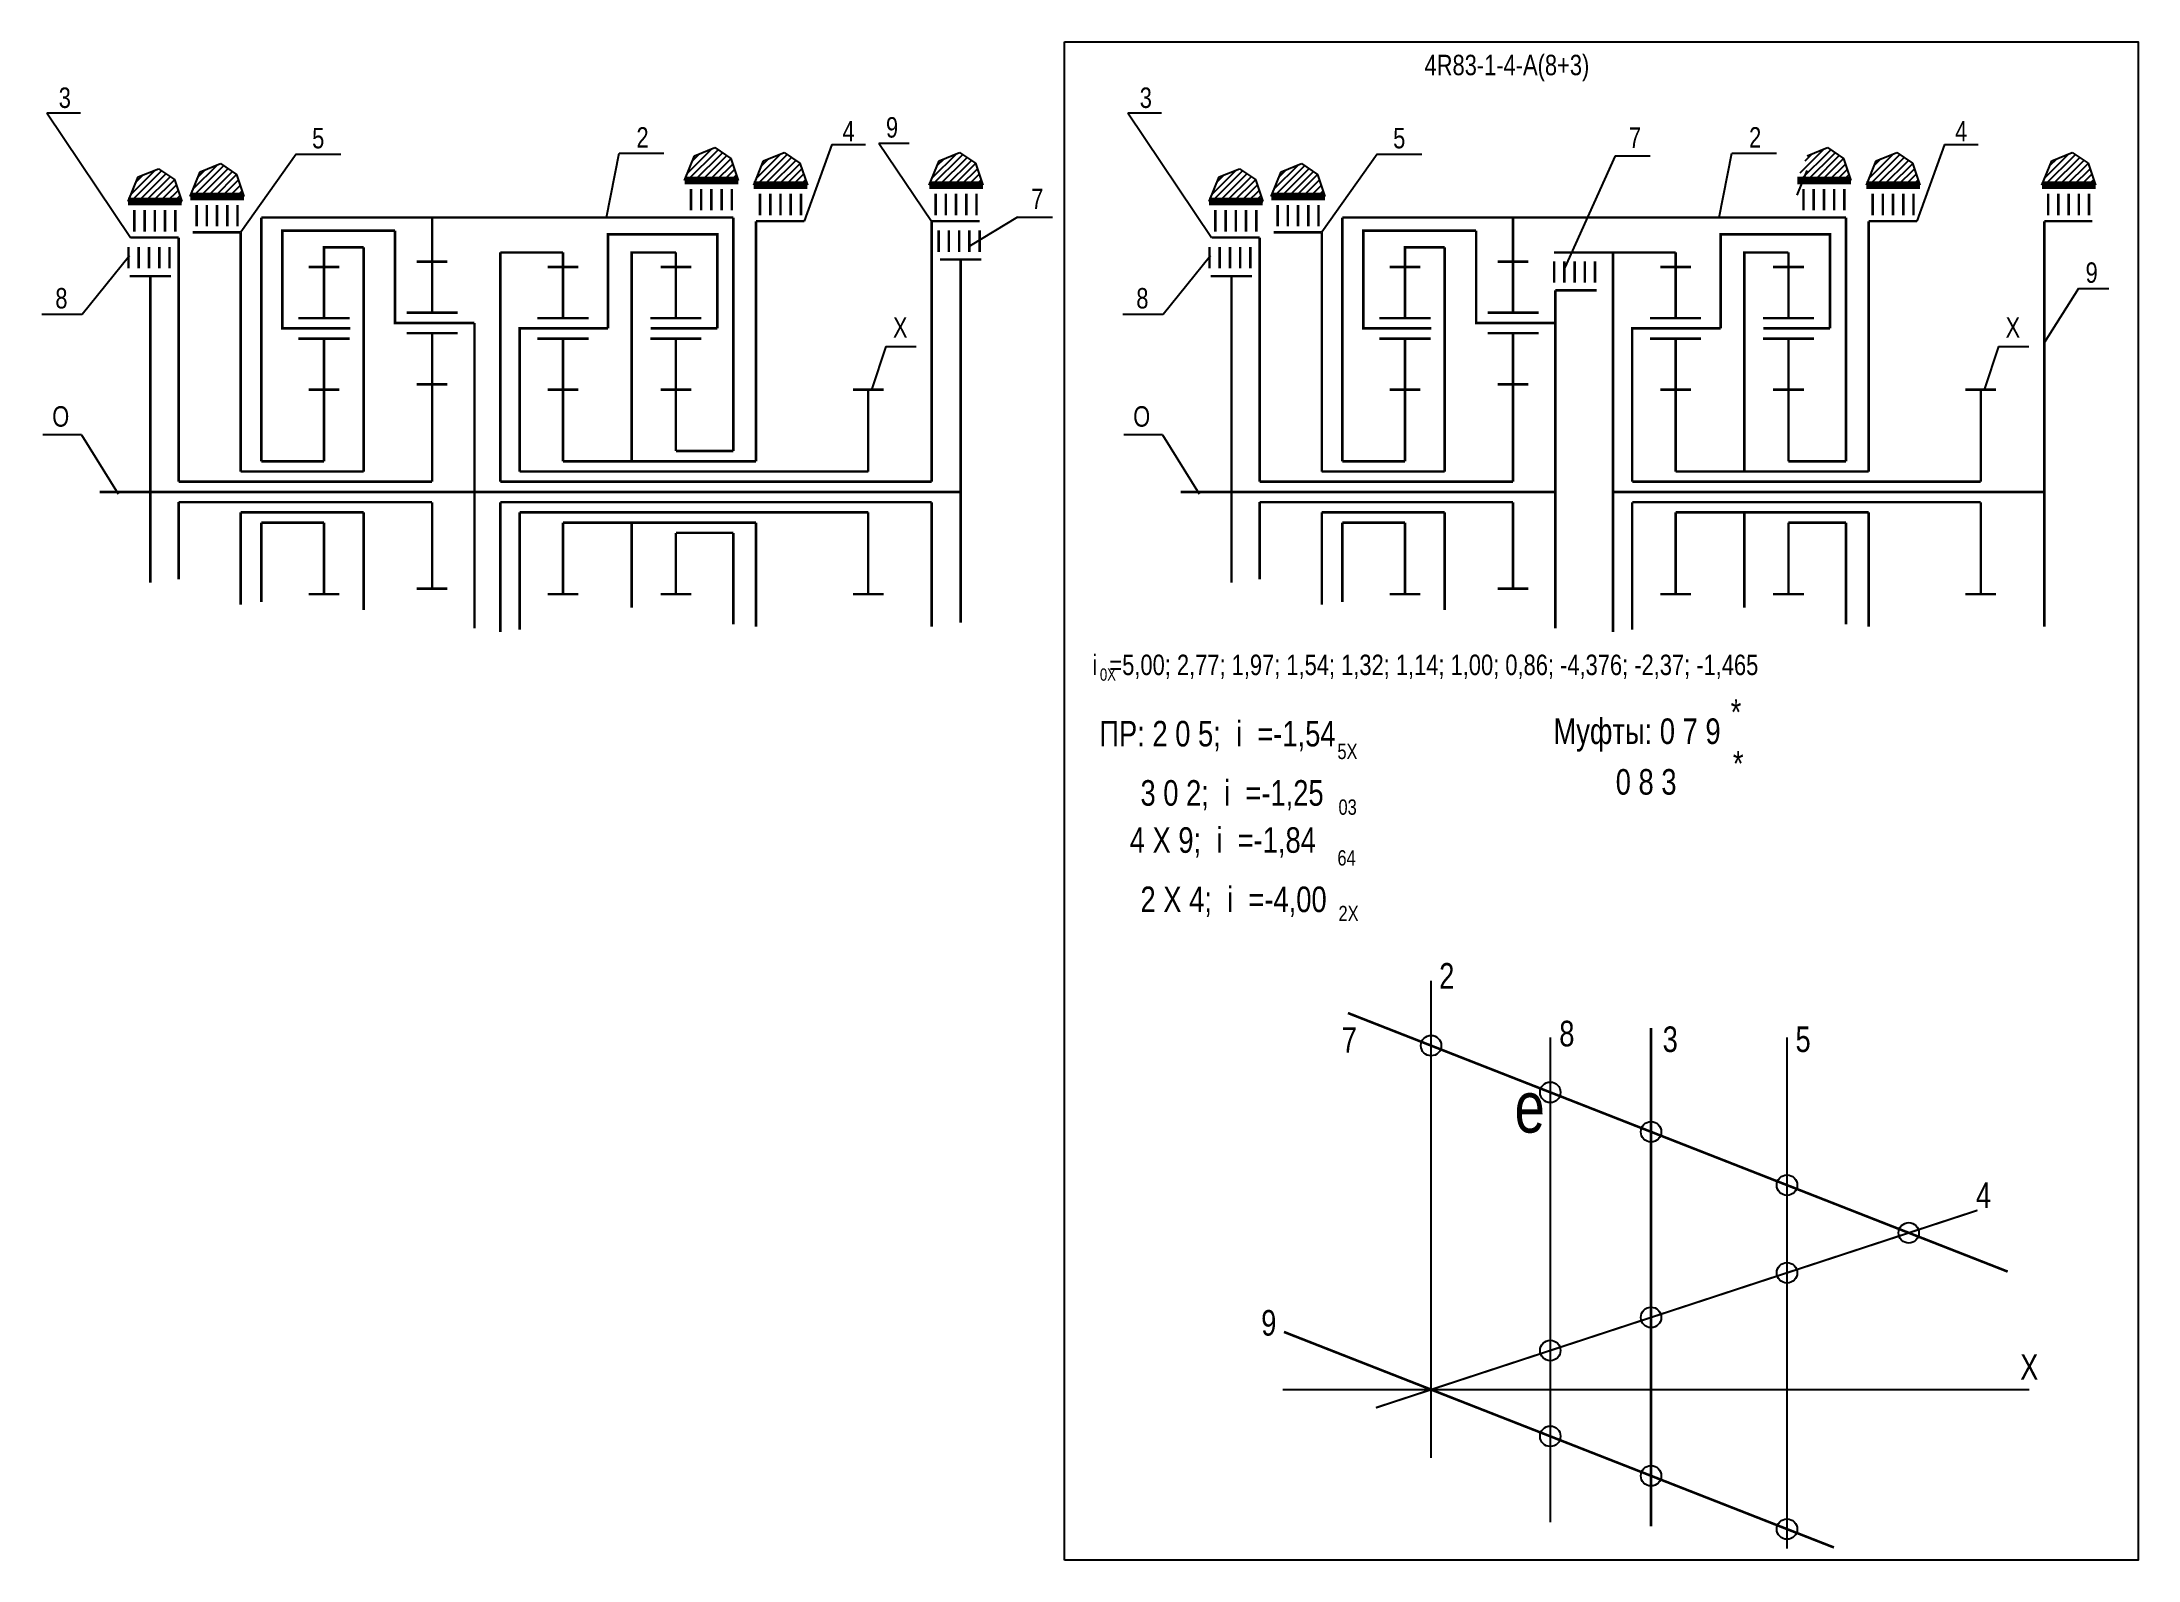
# Model space of a CAD drawing. Extents: x -552 to -142, y 153 to 450.
import ezdxf

# ---------------------------------------------------------------- set-up
doc = ezdxf.new("R2010")
doc.units = 0
doc.header["$LTSCALE"] = 15
doc.layers.get('0').update_dxf_attribs({"linetype": 'CONTINUOUS'})
doc.layers.add('DIM', color=92, linetype='CONTINUOUS')
doc.layers.add('MAIN', color=5, linetype='CONTINUOUS')
doc.styles.add('AMK', font='amk.shx', dxfattribs={"width": 0.8})

msp = doc.modelspace()

# ---------------------------------------------------------------- hatches: boundary and pattern name
at = {"layer": 'DIM'}
h = msp.add_hatch(dxfattribs=at)
h.set_pattern_fill('_USER', color=0, angle=45, style=0, pattern_type=0)
h.set_pattern_definition([(45, (-174.4936, -2.958), (-0.7071068, 0.7071068), [])])
h.paths.add_polyline_path([(-424.79, 427.56), (-426.73, 422.74), (-416.24, 422.74), (-417.69, 427.06), (-420.8, 429.18)])
h = msp.add_hatch(dxfattribs=at)
h.set_pattern_fill('_USER', color=0, angle=45, style=0, pattern_type=0)
h.set_pattern_definition([(45, (-160.9732, -3.8894), (-0.7071068, 0.7071068), [])])
h.paths.add_polyline_path([(-411.27, 426.63), (-413.21, 421.81), (-402.72, 421.81), (-404.17, 426.13), (-407.28, 428.25)])
h = msp.add_hatch(dxfattribs=at)
h.set_pattern_fill('_USER', color=0, angle=45, style=0, pattern_type=0)
h.set_pattern_definition([(45, (-126.6354, -3.8894), (-0.7071068, 0.7071068), [])])
h.paths.add_polyline_path([(-376.93, 426.63), (-378.88, 421.81), (-368.38, 421.81), (-369.83, 426.13), (-372.94, 428.25)])
h = msp.add_hatch(dxfattribs=at)
h.set_pattern_fill('_USER', color=0, angle=45, style=0, pattern_type=0)
h.set_pattern_definition([(45, (43.1378, -2.958), (-0.7071068, 0.7071068), [])])
h.paths.add_polyline_path([(-207.16, 427.56), (-209.1, 422.74), (-198.61, 422.74), (-200.05, 427.06), (-203.17, 429.18)])
h = msp.add_hatch(dxfattribs=at)
h.set_pattern_fill('_USER', color=0, angle=45, style=0, pattern_type=0)
h.set_pattern_definition([(45, (56.6582, -3.8894), (-0.7071068, 0.7071068), [])])
h.paths.add_polyline_path([(-193.64, 426.63), (-195.58, 421.81), (-185.09, 421.81), (-186.53, 426.13), (-189.65, 428.25)])
h = msp.add_hatch(dxfattribs=at)
h.set_pattern_fill('_USER', color=0, angle=45, style=0, pattern_type=0)
h.set_pattern_definition([(45, (90.996, -3.8894), (-0.7071068, 0.7071068), [])])
h.paths.add_polyline_path([(-159.3, 426.63), (-161.24, 421.81), (-150.75, 421.81), (-152.2, 426.13), (-155.31, 428.25)])
h = msp.add_hatch(dxfattribs=at)
h.set_pattern_fill('_USER', color=0, angle=45, style=0, pattern_type=0)
h.set_pattern_definition([(45, (-283.3447, -7.0779), (-0.7071068, 0.7071068), [])])
h.paths.add_polyline_path([(-533.64, 423.44), (-535.58, 418.62), (-525.09, 418.62), (-526.54, 422.94), (-529.65, 425.06)])
h = msp.add_hatch(dxfattribs=at)
h.set_pattern_fill('_USER', color=0, angle=45, style=0, pattern_type=0)
h.set_pattern_definition([(45, (-271.1864, -6.0566), (-0.7071068, 0.7071068), [])])
h.paths.add_polyline_path([(-521.48, 424.46), (-523.43, 419.64), (-512.93, 419.64), (-514.38, 423.96), (-517.49, 426.08)])
h = msp.add_hatch(dxfattribs=at)
h.set_pattern_fill('_USER', color=0, angle=45, style=0, pattern_type=0)
h.set_pattern_definition([(45, (-71.9001, -7.0779), (-0.7071068, 0.7071068), [])])
h.paths.add_polyline_path([(-322.2, 423.44), (-324.14, 418.62), (-313.64, 418.62), (-315.09, 422.94), (-318.21, 425.06)])
h = msp.add_hatch(dxfattribs=at)
h.set_pattern_fill('_USER', color=0, angle=45, style=0, pattern_type=0)
h.set_pattern_definition([(45, (-59.7419, -6.0566), (-0.7071068, 0.7071068), [])])
h.paths.add_polyline_path([(-310.04, 424.46), (-311.98, 419.64), (-301.49, 419.64), (-302.93, 423.96), (-306.05, 426.08)])

# ---------------------------------------------------------------- linework, layer by layer
at = {"const_width": 0.4}
for points in [[(-280.72, 266.24), (-280.72, 172.82)], [(-257.4, 255.14), (-257.4, 160.27)], [(-211.1, 255.14), (-211.1, 155.11)], [(-291.52, 182.67), (-173.85, 221.29)]]:
    msp.add_lwpolyline(points, dxfattribs=at)
at = {"layer": 'DIM', "color": 0}
for p, q in [((-551.46, 435.98), (-535.12, 411.6)), ((-551.46, 435.98), (-544.89, 435.98)), ((-340.02, 435.98), (-333.45, 435.98)), ((-340.02, 435.98), (-323.67, 411.6)), ((-502.71, 427.9), (-513.55, 412.62)), ((-502.71, 427.9), (-493.99, 427.9)), ((-442.01, 415.51), (-439.55, 428.08)), ((-439.55, 428.08), (-430.81, 428.08)), ((-426.73, 422.74), (-424.79, 427.56)), ((-424.79, 427.56), (-420.8, 429.18)), ((-420.8, 429.18), (-417.69, 427.06)), ((-417.69, 427.06), (-416.24, 422.74)), ((-413.21, 421.81), (-411.27, 426.63)), ((-411.27, 426.63), (-407.28, 428.25)), ((-407.28, 428.25), (-404.17, 426.13)), ((-397.92, 429.83), (-403.34, 414.79)), ((-397.92, 429.83), (-391.35, 429.83)), ((-388.73, 430.04), (-382.82, 430.04)), ((-388.73, 430.04), (-378.41, 414.79)), ((-378.88, 421.81), (-376.93, 426.63)), ((-376.93, 426.63), (-372.94, 428.25)), ((-372.94, 428.25), (-369.83, 426.13)), ((-291.27, 427.9), (-302.1, 412.62)), ((-291.27, 427.9), (-282.54, 427.9)), ((-244.71, 427.57), (-254.56, 405.75)), ((-244.71, 427.57), (-237.85, 427.57)), ((-224.38, 415.51), (-221.91, 428.08)), ((-221.91, 428.08), (-213.18, 428.08)), ((-207.16, 427.56), (-203.17, 429.18)), ((-203.17, 429.18), (-200.05, 427.06)), ((-200.05, 427.06), (-198.61, 422.74)), ((-195.58, 421.81), (-193.64, 426.63)), ((-193.64, 426.63), (-189.65, 428.25)), ((-189.65, 428.25), (-186.53, 426.13)), ((-180.29, 429.83), (-185.7, 414.79)), ((-180.29, 429.83), (-173.72, 429.83)), ((-161.24, 421.81), (-159.3, 426.63)), ((-159.3, 426.63), (-155.31, 428.25)), ((-155.31, 428.25), (-152.2, 426.13)), ((-535.58, 418.62), (-533.64, 423.44)), ((-533.64, 423.44), (-529.65, 425.06)), ((-529.65, 425.06), (-526.54, 422.94)), ((-526.54, 422.94), (-525.09, 418.62)), ((-523.43, 419.64), (-521.48, 424.46)), ((-521.48, 424.46), (-517.49, 426.08)), ((-517.49, 426.08), (-514.38, 423.96)), ((-514.38, 423.96), (-512.93, 419.64)), ((-425.48, 422.55), (-418.57, 422.55)), ((-404.17, 426.13), (-402.72, 421.81)), ((-369.83, 426.13), (-368.38, 421.81)), ((-324.14, 418.62), (-322.2, 423.44)), ((-322.2, 423.44), (-318.21, 425.06)), ((-318.21, 425.06), (-315.09, 422.94)), ((-315.09, 422.94), (-313.64, 418.62)), ((-311.98, 419.64), (-310.04, 424.46)), ((-310.04, 424.46), (-306.05, 426.08)), ((-306.05, 426.08), (-302.93, 423.96)), ((-302.93, 423.96), (-301.49, 419.64)), ((-209.1, 419.86), (-207.16, 424.68)), ((-207.85, 422.55), (-200.94, 422.55)), ((-186.53, 426.13), (-185.09, 421.81)), ((-152.2, 426.13), (-150.75, 421.81)), ((-534.33, 418.43), (-527.42, 418.43)), ((-522.17, 419.45), (-515.26, 419.45)), ((-411.96, 421.62), (-405.05, 421.62)), ((-377.62, 421.62), (-370.71, 421.62)), ((-322.89, 418.43), (-315.97, 418.43)), ((-310.73, 419.45), (-303.82, 419.45)), ((-194.33, 421.62), (-187.42, 421.62)), ((-159.99, 421.62), (-153.08, 421.62)), ((-361.61, 415.59), (-370.91, 409.97)), ((-361.61, 415.59), (-354.75, 415.59)), ((-544.55, 396.63), (-535.31, 408.09)), ((-333.1, 396.63), (-323.87, 408.09)), ((-154.08, 401.64), (-160.78, 390.99)), ((-154.08, 401.64), (-148.17, 401.64)), ((-552.44, 396.63), (-544.55, 396.63)), ((-341, 396.63), (-333.1, 396.63)), ((-387.37, 390.28), (-390.18, 381.82)), ((-387.37, 390.28), (-381.45, 390.28)), ((-169.73, 390.28), (-172.55, 381.82)), ((-169.73, 390.28), (-163.82, 390.28)), ((-544.69, 372.99), (-552.29, 372.99)), ((-544.69, 372.99), (-537.55, 361.44)), ((-333.24, 372.99), (-340.85, 372.99)), ((-333.24, 372.99), (-326.11, 361.44))]:
    msp.add_line(p, q, dxfattribs=at)
for points, const_width in [([(-460.41, 415.51), (-509.54, 415.51)], 0.5), ([(-509.54, 415.51), (-509.54, 367.82)], 0.5), ([(-474.03, 415.51), (-417.21, 415.51)], 0.5), ([(-417.21, 369.82), (-417.21, 415.51)], 0.5), ([(-412.75, 414.79), (-412.75, 367.82)], 0.5), ([(-378.41, 414.79), (-378.41, 363.82)], 0.5), ([(-242.78, 415.51), (-298.09, 415.51)], 0.5), ([(-298.09, 415.51), (-298.09, 367.82)], 0.5), ([(-256.4, 415.51), (-199.58, 415.51)], 0.5), ([(-199.58, 367.82), (-199.58, 415.51)], 0.5), ([(-195.12, 414.79), (-195.12, 365.82)], 0.5), ([(-160.78, 414.79), (-160.78, 361.82)], 0.5), ([(-525.71, 411.6), (-525.71, 363.82)], 0.5), ([(-513.55, 412.62), (-513.55, 365.82)], 0.5), ([(-502.02, 393.82), (-505.43, 393.82), (-505.43, 412.94), (-483.36, 412.94)], 0.5), ([(-480.57, 394.89), (-483.36, 394.89), (-483.36, 412.94)], 0.5), ([(-441.72, 393.82), (-441.72, 412.22), (-420.34, 412.22), (-420.34, 393.82)], 0.5), ([(-314.26, 411.6), (-314.26, 363.82)], 0.5), ([(-302.1, 412.62), (-302.1, 365.82)], 0.5), ([(-290.57, 393.82), (-293.98, 393.82), (-293.98, 412.94), (-271.91, 412.94)], 0.5), ([(-269.13, 394.89), (-271.91, 394.89), (-271.91, 412.94)], 0.5), ([(-224.09, 393.82), (-224.09, 412.22), (-202.7, 412.22), (-202.7, 393.82)], 0.5), ([(-497.27, 405.82), (-497.27, 409.66), (-489.52, 409.66)], 0.5), ([(-489.52, 409.66), (-489.52, 365.82)], 0.5), ([(-462.77, 408.68), (-462.77, 363.82)], 0.5), ([(-450.53, 408.68), (-462.77, 408.68)], 0.5), ([(-428.44, 408.68), (-437.07, 408.68), (-437.07, 367.82)], 0.5), ([(-376.79, 407.3), (-368.71, 407.3)], 0.5), ([(-372.75, 407.3), (-372.75, 336.23)], 0.5), ([(-285.83, 405.82), (-285.83, 409.66), (-278.08, 409.66)], 0.5), ([(-278.08, 409.66), (-278.08, 365.82)], 0.5), ([(-232.9, 408.68), (-256.7, 408.68)], 0.5), ([(-245.14, 408.68), (-245.14, 334.46)], 0.5), ([(-210.81, 408.68), (-219.44, 408.68), (-219.44, 365.82)], 0.5), ([(-535.25, 404.05), (-527.18, 404.05)], 0.5), ([(-531.22, 404.05), (-531.22, 344.06)], 0.5), ([(-323.81, 404.05), (-315.73, 404.05)], 0.5), ([(-319.77, 404.05), (-319.77, 344.06)], 0.5), ([(-256.4, 401.27), (-248.32, 401.27)], 0.5), ([(-256.4, 401.27), (-256.4, 361.82)], 0.5), ([(-501.52, 393.82), (-502.02, 393.82)], 0.5), ([(-467.84, 394.89), (-467.84, 361.82)], 0.5), ([(-455.41, 393.82), (-459.01, 393.82), (-459.01, 365.82)], 0.5), ([(-445.64, 393.82), (-441.72, 393.82)], 0.5), ([(-290.07, 393.82), (-290.57, 393.82)], 0.5), ([(-237.78, 393.82), (-241.38, 393.82), (-241.38, 363.82)], 0.5), ([(-228.01, 393.82), (-224.09, 393.82)], 0.5), ([(-428.44, 369.82), (-417.21, 369.82)], 0.5), ([(-525.71, 365.31), (-525.71, 363.85)], 0.5), ([(-513.55, 365.82), (-489.52, 365.82)], 0.5), ([(-509.54, 367.82), (-497.27, 367.82)], 0.5), ([(-459.01, 365.82), (-390.82, 365.82)], 0.5), ([(-450.53, 367.82), (-412.75, 367.82)], 0.5), ([(-314.26, 365.31), (-314.26, 363.85)], 0.5), ([(-302.1, 365.82), (-278.08, 365.82)], 0.5), ([(-298.09, 367.82), (-285.83, 367.82)], 0.5), ([(-232.9, 365.82), (-195.12, 365.82)], 0.5), ([(-210.81, 367.82), (-199.58, 367.82)], 0.5), ([(-541.14, 361.82), (-482.49, 361.82)], 0.5), ([(-525.71, 363.82), (-476.12, 363.82)], 0.5), ([(-511.12, 363.82), (-497.27, 363.82)], 0.5), ([(-489.25, 361.82), (-467.84, 361.82)], 0.5), ([(-474.03, 361.82), (-419.92, 361.82)], 0.5), ([(-467.84, 361.82), (-467.84, 335.12)], 0.5), ([(-462.77, 363.82), (-378.41, 363.82)], 0.5), ([(-450.53, 361.82), (-372.75, 361.82)], 0.5), ([(-329.69, 361.82), (-271.05, 361.82)], 0.5), ([(-314.26, 363.82), (-264.68, 363.82)], 0.5), ([(-299.67, 363.82), (-285.83, 363.82)], 0.5), ([(-277.81, 361.82), (-256.4, 361.82)], 0.5), ([(-256.4, 361.82), (-256.4, 335.12)], 0.5), ([(-245.14, 361.82), (-202.29, 361.82)], 0.5), ([(-241.38, 363.82), (-173.19, 363.82)], 0.5), ([(-232.9, 361.82), (-160.78, 361.82)], 0.5), ([(-160.78, 361.82), (-160.78, 335.47)], 0.5), ([(-525.71, 359.85), (-525.71, 344.71)], 0.5), ([(-525.71, 359.82), (-476.12, 359.82)], 0.5), ([(-513.55, 357.82), (-513.55, 339.75)], 0.5), ([(-513.55, 357.82), (-489.52, 357.82)], 0.5), ([(-511.12, 359.82), (-497.27, 359.82)], 0.5), ([(-489.52, 357.82), (-489.52, 338.72)], 0.5), ([(-462.77, 359.82), (-378.41, 359.82)], 0.5), ([(-462.77, 359.82), (-462.77, 334.46)], 0.5), ([(-459.01, 357.82), (-459.01, 334.9)], 0.5), ([(-459.01, 357.82), (-390.82, 357.82)], 0.5), ([(-378.41, 359.82), (-378.41, 335.47)], 0.5), ([(-314.26, 359.85), (-314.26, 344.71)], 0.5), ([(-314.26, 359.82), (-264.68, 359.82)], 0.5), ([(-302.1, 357.82), (-278.08, 357.82)], 0.5), ([(-302.1, 357.82), (-302.1, 339.75)], 0.5), ([(-299.67, 359.82), (-285.83, 359.82)], 0.5), ([(-278.08, 357.82), (-278.08, 338.72)], 0.5), ([(-241.38, 359.82), (-173.19, 359.82)], 0.5), ([(-241.38, 359.82), (-241.38, 334.9)], 0.5), ([(-232.9, 357.82), (-195.12, 357.82)], 0.5), ([(-219.44, 357.82), (-219.44, 339.16)], 0.5), ([(-195.12, 357.82), (-195.12, 335.47)], 0.5), ([(-509.54, 355.82), (-509.54, 340.32)], 0.5), ([(-509.54, 355.82), (-497.27, 355.82)], 0.5), ([(-450.53, 355.82), (-412.75, 355.82)], 0.5), ([(-437.07, 355.82), (-437.07, 339.16)], 0.5), ([(-428.44, 353.82), (-417.21, 353.82)], 0.5), ([(-417.21, 353.82), (-417.21, 335.94)], 0.5), ([(-412.75, 355.82), (-412.75, 335.47)], 0.5), ([(-298.09, 355.82), (-298.09, 340.32)], 0.5), ([(-298.09, 355.82), (-285.83, 355.82)], 0.5), ([(-210.81, 355.82), (-199.58, 355.82)], 0.5), ([(-199.58, 355.82), (-199.58, 335.94)], 0.5), ([(-167.93, 209.3), (-296.99, 259.89)], 0.5), ([(-237.7, 256.94), (-237.7, 159.48)], 0.5), ([(-201.92, 155.33), (-309.5, 197.5)], 0.5), ([(-309.78, 186.22), (-163.68, 186.22)], 0.4)]:
    msp.add_lwpolyline(points, dxfattribs=dict(at, const_width=const_width))
for centre in [(-280.72, 253.51), (-257.4, 244.37), (-237.7, 236.65), (-211.1, 226.22), (-187.29, 216.88), (-211.1, 209.07), (-237.7, 200.34), (-257.4, 193.87), (-257.4, 177.08), (-237.7, 169.36), (-211.1, 158.93)]:
    msp.add_circle(centre, 2, dxfattribs=at)
at = {"layer": 'MAIN'}
for points in [[(-352.43, 152.87), (-352.43, 449.87)], [(-352.43, 449.87), (-142.43, 449.87), (-142.43, 152.87), (-352.43, 152.87)]]:
    msp.add_lwpolyline(points, dxfattribs=at)
at = {"layer": 'MAIN', "color": 0}
for points, const_width in [([(-426.73, 422.74), (-416.24, 422.74)], 1.5), ([(-413.21, 421.81), (-402.72, 421.81)], 1.5), ([(-378.88, 421.81), (-368.38, 421.81)], 1.5), ([(-209.1, 422.74), (-198.61, 422.74)], 1.5), ([(-195.58, 421.81), (-185.09, 421.81)], 1.5), ([(-161.24, 421.81), (-150.75, 421.81)], 1.5), ([(-535.58, 418.62), (-525.09, 418.62)], 1.5), ([(-523.43, 419.64), (-512.93, 419.64)], 1.5), ([(-514.19, 417.99), (-514.19, 413.79)], 0.5), ([(-417.5, 421.09), (-417.5, 416.89)], 0.5), ([(-403.98, 420.16), (-403.98, 415.96)], 0.5), ([(-369.64, 420.16), (-369.64, 415.96)], 0.5), ([(-324.14, 418.62), (-313.64, 418.62)], 1.5), ([(-311.98, 419.64), (-301.49, 419.64)], 1.5), ([(-302.75, 417.99), (-302.75, 413.79)], 0.5), ([(-199.87, 421.09), (-199.87, 416.89)], 0.5), ([(-186.35, 420.16), (-186.35, 415.96)], 0.5), ([(-152.01, 420.16), (-152.01, 415.96)], 0.5), ([(-526.35, 416.97), (-526.35, 412.77)], 0.5), ([(-476.12, 406.89), (-476.12, 415.51)], 0.5), ([(-412.75, 414.79), (-403.34, 414.79)], 0.5), ([(-378.41, 414.79), (-369, 414.79)], 0.5), ([(-314.91, 416.97), (-314.91, 412.77)], 0.5), ([(-264.68, 406.89), (-264.68, 415.51)], 0.5), ([(-195.12, 414.79), (-185.7, 414.79)], 0.5), ([(-160.78, 414.79), (-151.37, 414.79)], 0.5), ([(-535.12, 411.6), (-525.71, 411.6)], 0.5), ([(-522.96, 412.62), (-513.55, 412.62)], 0.5), ([(-369.04, 413), (-369.04, 408.8)], 0.5), ([(-323.67, 411.6), (-314.26, 411.6)], 0.5), ([(-311.52, 412.62), (-302.1, 412.62)], 0.5), ([(-527.5, 409.74), (-527.5, 405.54)], 0.5), ([(-497.27, 405.82), (-500.27, 405.82)], 0.5), ([(-497.27, 405.82), (-494.27, 405.82)], 0.5), ([(-497.27, 395.82), (-497.27, 405.82)], 0.5), ([(-476.12, 406.89), (-479.12, 406.89)], 0.5), ([(-476.12, 396.89), (-476.12, 406.89)], 0.5), ([(-476.12, 406.89), (-473.12, 406.89)], 0.5), ([(-450.53, 405.82), (-453.53, 405.82)], 0.5), ([(-450.53, 405.82), (-450.53, 408.68)], 0.5), ([(-450.53, 405.82), (-447.53, 405.82)], 0.5), ([(-450.53, 395.82), (-450.53, 405.82)], 0.5), ([(-428.44, 405.82), (-431.44, 405.82)], 0.5), ([(-428.44, 395.82), (-428.44, 408.68)], 0.5), ([(-428.44, 405.82), (-425.44, 405.82)], 0.5), ([(-316.06, 409.74), (-316.06, 405.54)], 0.5), ([(-285.83, 405.82), (-288.83, 405.82)], 0.5), ([(-285.83, 395.82), (-285.83, 405.82)], 0.5), ([(-285.83, 405.82), (-282.83, 405.82)], 0.5), ([(-264.68, 406.89), (-267.68, 406.89)], 0.5), ([(-264.68, 396.89), (-264.68, 406.89)], 0.5), ([(-264.68, 406.89), (-261.68, 406.89)], 0.5), ([(-248.65, 406.96), (-248.65, 402.76)], 0.5), ([(-232.9, 405.82), (-235.9, 405.82)], 0.5), ([(-232.9, 405.82), (-232.9, 408.68)], 0.5), ([(-232.9, 395.82), (-232.9, 405.82)], 0.5), ([(-232.9, 405.82), (-229.9, 405.82)], 0.5), ([(-210.81, 405.82), (-213.81, 405.82)], 0.5), ([(-210.81, 395.82), (-210.81, 408.68)], 0.5), ([(-210.81, 405.82), (-207.81, 405.82)], 0.5), ([(-492.14, 393.82), (-501.52, 393.82)], 0.5), ([(-467.84, 394.89), (-480.57, 394.89)], 0.5), ([(-445.64, 393.82), (-455.41, 393.82)], 0.5), ([(-420.34, 393.82), (-433.38, 393.82)], 0.5), ([(-280.69, 393.82), (-290.07, 393.82)], 0.5), ([(-256.4, 394.89), (-269.13, 394.89)], 0.5), ([(-228.01, 393.82), (-237.78, 393.82)], 0.5), ([(-202.7, 393.82), (-215.75, 393.82)], 0.5), ([(-497.27, 391.82), (-502.27, 391.82)], 0.5), ([(-497.27, 381.82), (-497.27, 391.82), (-492.27, 391.82)], 0.5), ([(-476.12, 392.89), (-481.12, 392.89)], 0.5), ([(-476.12, 382.89), (-476.12, 392.89), (-471.12, 392.89)], 0.5), ([(-450.53, 391.82), (-455.53, 391.82)], 0.5), ([(-450.53, 381.82), (-450.53, 391.82), (-445.53, 391.82)], 0.5), ([(-428.44, 391.82), (-433.44, 391.82)], 0.5), ([(-428.44, 381.82), (-428.44, 391.82), (-423.44, 391.82)], 0.5), ([(-285.83, 391.82), (-290.83, 391.82)], 0.5), ([(-285.83, 381.82), (-285.83, 391.82), (-280.83, 391.82)], 0.5), ([(-264.68, 392.89), (-269.68, 392.89)], 0.5), ([(-264.68, 382.89), (-264.68, 392.89), (-259.68, 392.89)], 0.5), ([(-232.9, 391.82), (-237.9, 391.82)], 0.5), ([(-232.9, 381.82), (-232.9, 391.82), (-227.9, 391.82)], 0.5), ([(-210.81, 391.82), (-215.81, 391.82)], 0.5), ([(-210.81, 381.82), (-210.81, 391.82), (-205.81, 391.82)], 0.5), ([(-497.27, 381.82), (-500.27, 381.82)], 0.5), ([(-497.27, 381.82), (-494.27, 381.82)], 0.5), ([(-497.27, 367.82), (-497.27, 381.82)], 0.5), ([(-476.12, 382.89), (-479.12, 382.89)], 0.5), ([(-476.12, 363.82), (-476.12, 382.89)], 0.5), ([(-476.12, 382.89), (-473.12, 382.89)], 0.5), ([(-450.53, 381.82), (-453.53, 381.82)], 0.5), ([(-450.53, 381.82), (-447.53, 381.82)], 0.5), ([(-450.53, 367.82), (-450.53, 381.82)], 0.5), ([(-428.44, 381.82), (-431.44, 381.82)], 0.5), ([(-428.44, 369.82), (-428.44, 381.82)], 0.5), ([(-428.44, 381.82), (-425.44, 381.82)], 0.5), ([(-390.82, 381.82), (-393.82, 381.82)], 0.5), ([(-390.82, 365.82), (-390.82, 381.82)], 0.5), ([(-390.82, 381.82), (-387.82, 381.82)], 0.5), ([(-285.83, 381.82), (-288.83, 381.82)], 0.5), ([(-285.83, 367.82), (-285.83, 381.82)], 0.5), ([(-285.83, 381.82), (-282.83, 381.82)], 0.5), ([(-264.68, 382.89), (-267.68, 382.89)], 0.5), ([(-264.68, 363.82), (-264.68, 382.89)], 0.5), ([(-264.68, 382.89), (-261.68, 382.89)], 0.5), ([(-232.9, 381.82), (-235.9, 381.82)], 0.5), ([(-232.9, 365.82), (-232.9, 381.82)], 0.5), ([(-232.9, 381.82), (-229.9, 381.82)], 0.5), ([(-210.81, 381.82), (-213.81, 381.82)], 0.5), ([(-210.81, 367.82), (-210.81, 381.82)], 0.5), ([(-210.81, 381.82), (-207.81, 381.82)], 0.5), ([(-173.19, 381.82), (-176.19, 381.82)], 0.5), ([(-173.19, 381.82), (-170.19, 381.82)], 0.5), ([(-173.19, 363.82), (-173.19, 381.82)], 0.5), ([(-476.12, 359.82), (-476.12, 342.89)], 0.5), ([(-390.82, 357.82), (-390.82, 341.82)], 0.5), ([(-264.68, 359.82), (-264.68, 342.89)], 0.5), ([(-232.9, 357.82), (-232.9, 341.82)], 0.5), ([(-173.19, 359.82), (-173.19, 341.82)], 0.5), ([(-497.27, 355.82), (-497.27, 341.82)], 0.5), ([(-450.53, 355.82), (-450.53, 341.82)], 0.5), ([(-428.44, 353.82), (-428.44, 341.82)], 0.5), ([(-285.83, 355.82), (-285.83, 341.82)], 0.5), ([(-210.81, 355.82), (-210.81, 341.82)], 0.5), ([(-497.27, 341.82), (-500.27, 341.82)], 0.5), ([(-497.27, 341.82), (-494.27, 341.82)], 0.5), ([(-476.12, 342.89), (-479.12, 342.89)], 0.5), ([(-476.12, 342.89), (-473.12, 342.89)], 0.5), ([(-450.53, 341.82), (-453.53, 341.82)], 0.5), ([(-450.53, 341.82), (-447.53, 341.82)], 0.5), ([(-428.44, 341.82), (-431.44, 341.82)], 0.5), ([(-428.44, 341.82), (-425.44, 341.82)], 0.5), ([(-390.82, 341.82), (-393.82, 341.82)], 0.5), ([(-390.82, 341.82), (-387.82, 341.82)], 0.5), ([(-285.83, 341.82), (-288.83, 341.82)], 0.5), ([(-285.83, 341.82), (-282.83, 341.82)], 0.5), ([(-264.68, 342.89), (-267.68, 342.89)], 0.5), ([(-264.68, 342.89), (-261.68, 342.89)], 0.5), ([(-232.9, 341.82), (-235.9, 341.82)], 0.5), ([(-232.9, 341.82), (-229.9, 341.82)], 0.5), ([(-210.81, 341.82), (-213.81, 341.82)], 0.5), ([(-210.81, 341.82), (-207.81, 341.82)], 0.5), ([(-173.19, 341.82), (-176.19, 341.82)], 0.5), ([(-173.19, 341.82), (-170.19, 341.82)], 0.5)]:
    msp.add_lwpolyline(points, dxfattribs=dict(at, const_width=const_width))
for points in [[(-522.19, 417.99, 0.5, 0.5, 0), (-522.19, 413.79, 0.5, 0.5, 0)], [(-520.19, 417.99, 0.5, 0.5, 0), (-520.19, 413.79, 0.5, 0.5, 0)], [(-518.19, 417.99, 0.5, 0.5, 0), (-518.19, 413.79, 0.5, 0.5, 0)], [(-516.19, 417.99, 0.5, 0.5, 0), (-516.19, 413.79, 0.5, 0.5, 0)], [(-425.5, 421.09, 0.5, 0.5, 0), (-425.5, 416.89, 0.5, 0.5, 0)], [(-423.5, 421.09, 0.5, 0.5, 0), (-423.5, 416.89, 0.5, 0.5, 0)], [(-421.5, 421.09, 0.5, 0.5, 0), (-421.5, 416.89, 0.5, 0.5, 0)], [(-419.5, 421.09, 0.5, 0.5, 0), (-419.5, 416.89, 0.5, 0.5, 0)], [(-411.98, 420.16, 0.5, 0.5, 0), (-411.98, 415.96, 0.5, 0.5, 0)], [(-409.98, 420.16, 0.5, 0.5, 0), (-409.98, 415.96, 0.5, 0.5, 0)], [(-407.98, 420.16, 0.5, 0.5, 0), (-407.98, 415.96, 0.5, 0.5, 0)], [(-405.98, 420.16, 0.5, 0.5, 0), (-405.98, 415.96, 0.5, 0.5, 0)], [(-377.64, 420.16, 0.5, 0.5, 0), (-377.64, 415.96, 0.5, 0.5, 0)], [(-375.64, 420.16, 0.5, 0.5, 0), (-375.64, 415.96, 0.5, 0.5, 0)], [(-373.64, 420.16, 0.5, 0.5, 0), (-373.64, 415.96, 0.5, 0.5, 0)], [(-371.64, 420.16, 0.5, 0.5, 0), (-371.64, 415.96, 0.5, 0.5, 0)], [(-310.75, 417.99, 0.5, 0.5, 0), (-310.75, 413.79, 0.5, 0.5, 0)], [(-308.75, 417.99, 0.5, 0.5, 0), (-308.75, 413.79, 0.5, 0.5, 0)], [(-306.75, 417.99, 0.5, 0.5, 0), (-306.75, 413.79, 0.5, 0.5, 0)], [(-304.75, 417.99, 0.5, 0.5, 0), (-304.75, 413.79, 0.5, 0.5, 0)], [(-207.87, 421.09, 0.5, 0.5, 0), (-207.87, 416.89, 0.5, 0.5, 0)], [(-205.87, 421.09, 0.5, 0.5, 0), (-205.87, 416.89, 0.5, 0.5, 0)], [(-203.87, 421.09, 0.5, 0.5, 0), (-203.87, 416.89, 0.5, 0.5, 0)], [(-201.87, 421.09, 0.5, 0.5, 0), (-201.87, 416.89, 0.5, 0.5, 0)], [(-194.35, 420.16, 0.5, 0.5, 0), (-194.35, 415.96, 0.5, 0.5, 0)], [(-192.35, 420.16, 0.5, 0.5, 0), (-192.35, 415.96, 0.5, 0.5, 0)], [(-190.35, 420.16, 0.5, 0.5, 0), (-190.35, 415.96, 0.5, 0.5, 0)], [(-188.35, 420.16, 0.5, 0.5, 0), (-188.35, 415.96, 0.5, 0.5, 0)], [(-160.01, 420.16, 0.5, 0.5, 0), (-160.01, 415.96, 0.5, 0.5, 0)], [(-158.01, 420.16, 0.5, 0.5, 0), (-158.01, 415.96, 0.5, 0.5, 0)], [(-156.01, 420.16, 0.5, 0.5, 0), (-156.01, 415.96, 0.5, 0.5, 0)], [(-154.01, 420.16, 0.5, 0.5, 0), (-154.01, 415.96, 0.5, 0.5, 0)], [(-534.35, 416.97, 0.5, 0.5, 0), (-534.35, 412.77, 0.5, 0.5, 0)], [(-532.35, 416.97, 0.5, 0.5, 0), (-532.35, 412.77, 0.5, 0.5, 0)], [(-530.35, 416.97, 0.5, 0.5, 0), (-530.35, 412.77, 0.5, 0.5, 0)], [(-528.35, 416.97, 0.5, 0.5, 0), (-528.35, 412.77, 0.5, 0.5, 0)], [(-322.91, 416.97, 0.5, 0.5, 0), (-322.91, 412.77, 0.5, 0.5, 0)], [(-320.91, 416.97, 0.5, 0.5, 0), (-320.91, 412.77, 0.5, 0.5, 0)], [(-318.91, 416.97, 0.5, 0.5, 0), (-318.91, 412.77, 0.5, 0.5, 0)], [(-316.91, 416.97, 0.5, 0.5, 0), (-316.91, 412.77, 0.5, 0.5, 0)], [(-377.04, 413, 0.5, 0.5, 0), (-377.04, 408.8, 0.5, 0.5, 0)], [(-375.04, 413, 0.5, 0.5, 0), (-375.04, 408.8, 0.5, 0.5, 0)], [(-373.04, 413, 0.5, 0.5, 0), (-373.04, 408.8, 0.5, 0.5, 0)], [(-371.04, 413, 0.5, 0.5, 0), (-371.04, 408.8, 0.5, 0.5, 0)], [(-535.5, 409.74, 0.5, 0.5, 0), (-535.5, 405.54, 0.5, 0.5, 0)], [(-533.5, 409.74, 0.5, 0.5, 0), (-533.5, 405.54, 0.5, 0.5, 0)], [(-531.5, 409.74, 0.5, 0.5, 0), (-531.5, 405.54, 0.5, 0.5, 0)], [(-529.5, 409.74, 0.5, 0.5, 0), (-529.5, 405.54, 0.5, 0.5, 0)], [(-324.06, 409.74, 0.5, 0.5, 0), (-324.06, 405.54, 0.5, 0.5, 0)], [(-322.06, 409.74, 0.5, 0.5, 0), (-322.06, 405.54, 0.5, 0.5, 0)], [(-320.06, 409.74, 0.5, 0.5, 0), (-320.06, 405.54, 0.5, 0.5, 0)], [(-318.06, 409.74, 0.5, 0.5, 0), (-318.06, 405.54, 0.5, 0.5, 0)], [(-256.65, 406.96, 0.5, 0.5, 0), (-256.65, 402.76, 0.5, 0.5, 0)], [(-254.65, 406.96, 0.5, 0.5, 0), (-254.65, 402.76, 0.5, 0.5, 0)], [(-252.65, 406.96, 0.5, 0.5, 0), (-252.65, 402.76, 0.5, 0.5, 0)], [(-250.65, 406.96, 0.5, 0.5, 0), (-250.65, 402.76, 0.5, 0.5, 0)], [(-492.27, 395.82, 0.5, 0.5, 0), (-502.27, 395.82, 0.5, 0.5, 0)], [(-471.12, 396.89, 0.5, 0.5, 0), (-481.12, 396.89, 0.5, 0.5, 0)], [(-445.53, 395.82, 0.5, 0.5, 0), (-455.53, 395.82, 0.5, 0.5, 0)], [(-423.44, 395.82, 0.5, 0.5, 0), (-433.44, 395.82, 0.5, 0.5, 0)], [(-280.83, 395.82, 0.5, 0.5, 0), (-290.83, 395.82, 0.5, 0.5, 0)], [(-259.68, 396.89, 0.5, 0.5, 0), (-269.68, 396.89, 0.5, 0.5, 0)], [(-227.9, 395.82, 0.5, 0.5, 0), (-237.9, 395.82, 0.5, 0.5, 0)], [(-205.81, 395.82, 0.5, 0.5, 0), (-215.81, 395.82, 0.5, 0.5, 0)]]:
    msp.add_lwpolyline(points, format="xyseb", dxfattribs=at)

# ---------------------------------------------------------------- texts
at = {"layer": 'DIM', "color": 0, "style": 'AMK', "width": 0.8}
for s, height, p in [('4R83-1-4-A(8+3)', 4, (-282, 443.35)), ('3', 4, (-549.16, 436.95)), ('3', 4, (-337.71, 436.95)), ('9', 4, (-387.35, 431.15)), ('5', 4, (-499.59, 429.04)), ('2', 4, (-436.15, 429.19)), ('4', 4, (-395.86, 430.4)), ('5', 4, (-288.14, 429.04)), ('7', 4, (-242.03, 429.14)), ('2', 4, (-218.52, 429.19)), ('4', 4, (-178.23, 430.4)), ('7', 4, (-358.94, 417.16)), ('9', 4, (-152.7, 402.74)), ('8', 4, (-549.82, 397.72)), ('8', 4, (-338.38, 397.72)), ('X', 4, (-385.98, 392.01)), ('X', 4, (-168.35, 392.01)), ('O', 4, (-550.43, 374.6)), ('O', 4, (-338.99, 374.6)), ('i  =5,00; 2,77; 1,97; 1,54; 1,32; 1,14; 1,00; 0,86; -4,376; -2,37; -1,465', 4, (-346.97, 326)), ('0X', 2.4, (-345.5, 324.9)), ('*', 5, (-222.12, 316.25)), (' ПР: 2 0 5;  i  =-1,54', 5, (-347.1, 312.04)), ('Муфты: 0 7 9', 5, (-256.78, 312.52)), ('5X', 3, (-299.04, 309.56)), ('       0 8 3', 5, (-255.01, 302.61)), ('*', 5, (-221.69, 306.18)), ('    3 0 2;  i  =-1,25', 5, (-343.51, 300.45)), ('03', 3, (-298.83, 298.67)), ('     4 X 9;  i  =-1,84', 5, (-347.1, 291.23)), ('64', 3, (-299.04, 288.74)), ('    2 X 4;  i  =-4,00', 5, (-343.51, 279.63)), ('2X', 3, (-298.83, 277.86)), ('2', 5, (-279.14, 264.66)), ('8', 5, (-255.65, 253.37)), ('7', 5, (-298.21, 252.12)), ('3', 5, (-235.43, 252.26)), ('5', 5, (-209.44, 252.26)), ('e', 10, (-264.4, 236.5)), ('4', 5, (-174.15, 221.76)), ('9', 5, (-313.95, 196.78)), ('X', 5, (-165.5, 188.14))]:
    msp.add_text(s, height=height, dxfattribs=at).set_placement(p)

doc.saveas('drawing.dxf')
